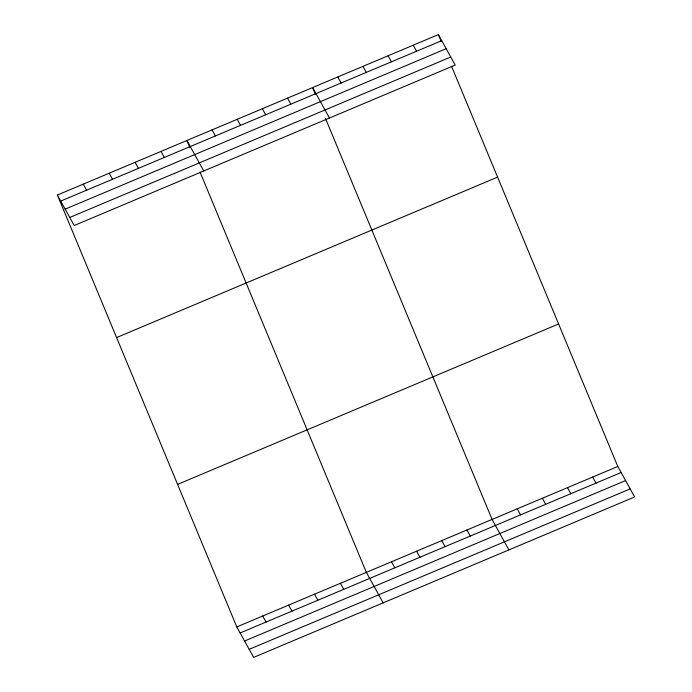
<?xml version="1.0" encoding="UTF-8"?>
<svg xmlns="http://www.w3.org/2000/svg" width="692" height="692" viewBox="0 0 692 692"><rect width="100%" height="100%" fill="white"/><g stroke="black" fill="none" stroke-linecap="round" stroke-linejoin="round"><path stroke-width="1.04" d="M57.375 195.04L438.373 34.6L455.198 65.074L74.2 225.523L57.375 195.04L236.802 626.926L253.627 657.4L634.625 496.96L617.8 466.477L451.53 66.268M60.714 201.087L441.712 40.646M65.16 209.148L446.167 48.708M69.754 217.461L450.752 57.012M116.585 337.566L497.583 177.117M177.593 484.4L558.591 323.96M236.802 626.926L617.8 466.477M240.133 632.964L621.131 472.524M244.587 641.026L625.585 480.585M249.172 649.338L630.17 488.889M413.228 45.188L416.567 51.234M388.082 55.775L391.421 61.822M592.655 477.065L595.985 483.111M362.937 66.371L366.276 72.409M567.509 487.661L570.839 493.699M337.791 76.959L341.13 82.997M542.364 498.249L545.694 504.286M329.47 118.021L312.646 87.547L315.526 94.475M517.218 508.836L520.548 514.883M287.5 98.134L290.839 104.181M508.897 549.906L492.073 519.424L325.396 118.228M262.355 108.722L265.693 114.768M466.927 530.011L470.257 536.058M237.209 119.318L240.548 125.356M441.773 540.608L445.112 546.645M212.063 129.906L215.402 135.943M416.627 551.195L419.966 557.233M203.742 170.967L186.918 140.493L189.798 147.422M391.482 561.783L394.821 567.829M161.011 151.401L164.341 157.447M383.16 602.853L366.336 572.37L200.075 172.161M135.104 162.317L138.435 168.355M340.429 583.278L343.768 589.324M109.198 173.225L112.528 179.263M314.523 594.194L317.862 600.232M83.282 184.133L86.621 190.179M288.616 605.102L291.955 611.148M262.709 616.01L266.039 622.056M438.373 34.6L441.254 41.529"/></g></svg>
